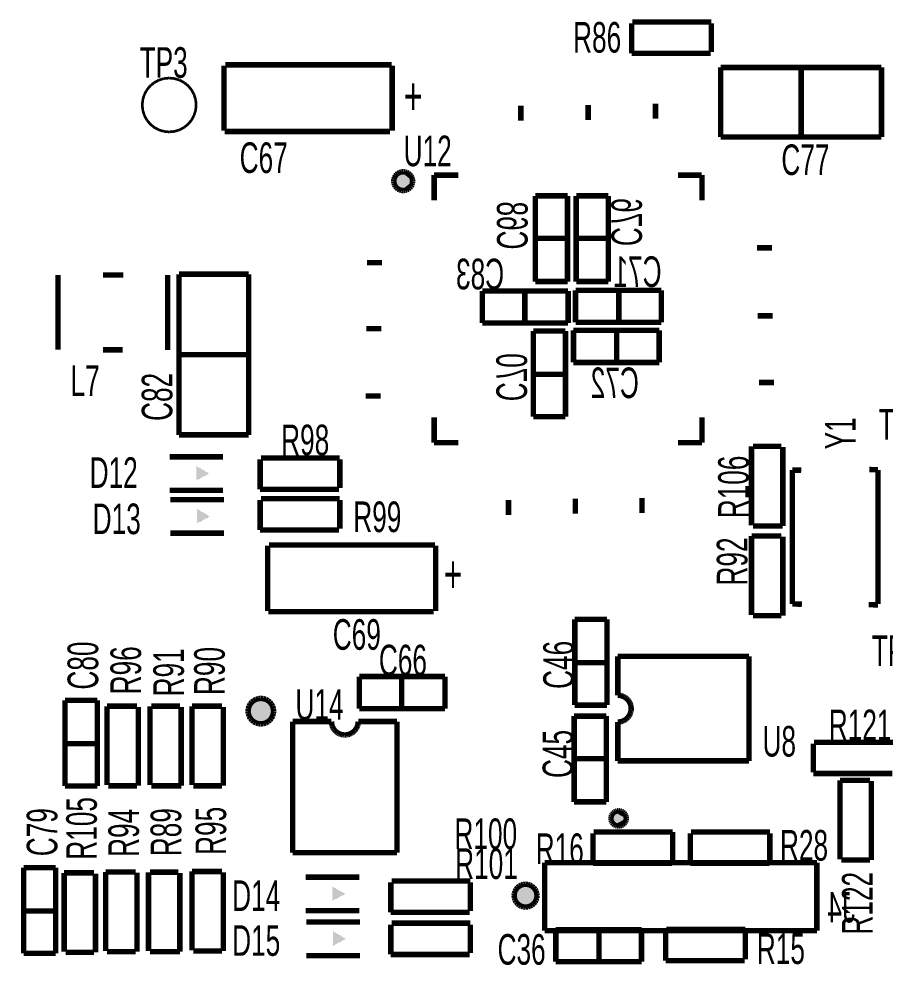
# Model space of a CAD drawing. Extents: x 0 to 105, y 0 to 80.
# Drawn here: x 31.57 to 63.91, y 0 to 36.02 of the extents above; entities that cross this region are included whole.
import ezdxf
from ezdxf.enums import TextEntityAlignment as Align

# ---------------------------------------------------------------- set-up
doc = ezdxf.new("R2010")
doc.units = 0
for name, color, linetype in [('BOARD_OUTLINE', 2, 'CONTINUOUS'), ('SILKSCREEN_BOTTOM', 6, 'CONTINUOUS'), ('SILKSCREEN_TOP', 4, 'CONTINUOUS')]:
    doc.layers.add(name, color=color, linetype=linetype)

msp = doc.modelspace()

# ---------------------------------------------------------------- linework, layer by layer
at = {"layer": 'BOARD_OUTLINE', "color": 2, "const_width": 0.000001}
msp.add_lwpolyline([(0, 0), (105, 0)], dxfattribs=at)
at = {"layer": 'SILKSCREEN_BOTTOM', "color": 6, "const_width": 0.2032}
for points in [[(50.835, 29.4232), (52.035, 29.4232)], [(50.835, 26.2232), (50.835, 29.4232)], [(52.035, 29.4232), (52.035, 26.2232)], [(52.359, 26.2232), (52.359, 29.4232)], [(52.359, 29.4232), (53.559, 29.4232)], [(53.559, 29.4232), (53.559, 26.2232)], [(52.0192, 27.8384), (50.8508, 27.8384)], [(53.5432, 27.8384), (52.3748, 27.8384)], [(52.035, 26.2232), (50.835, 26.2232)], [(53.559, 26.2232), (52.359, 26.2232)], [(48.8596, 25.873), (52.0596, 25.873)], [(48.8596, 24.673), (48.8596, 25.873)], [(50.4444, 25.8572), (50.4444, 24.6888)], [(52.0596, 25.873), (52.0596, 24.673)], [(52.3344, 25.8984), (55.5344, 25.8984)], [(52.3344, 24.6984), (52.3344, 25.8984)], [(53.9496, 24.7142), (53.9496, 25.8826)], [(55.5344, 25.8984), (55.5344, 24.6984)], [(52.0596, 24.673), (48.8596, 24.673)], [(52.2582, 23.1998), (52.2582, 24.3998)], [(52.2582, 24.3998), (55.4582, 24.3998)], [(55.5344, 24.6984), (52.3344, 24.6984)], [(55.4582, 24.3998), (55.4582, 23.1998)], [(50.7588, 21.1736), (50.7588, 24.3736)], [(50.7588, 24.3736), (51.9588, 24.3736)], [(51.9588, 24.3736), (51.9588, 21.1736)], [(53.8734, 23.2156), (53.8734, 24.384)], [(55.4582, 23.1998), (52.2582, 23.1998)], [(50.7746, 22.7584), (51.943, 22.7584)], [(51.9588, 21.1736), (50.7588, 21.1736)], [(51.181, 4.5212), (61.341, 4.5212)], [(51.181, 1.9812), (51.181, 4.5212)], [(61.341, 4.5212), (61.341, 1.9812)], [(50.114657, 3.526599), (50.075187, 3.452754)], [(50.114657, 3.526599), (50.075187, 3.452754)], [(50.167776, 3.591324), (50.114657, 3.526599)], [(50.167776, 3.591324), (50.114657, 3.526599)], [(50.232501, 3.644443), (50.167776, 3.591324)], [(50.232501, 3.644443), (50.167776, 3.591324)], [(50.306346, 3.683913), (50.232501, 3.644443)], [(50.306346, 3.683913), (50.232501, 3.644443)], [(50.386472, 3.708219), (50.306346, 3.683913)], [(50.386472, 3.708219), (50.306346, 3.683913)], [(50.4698, 3.716427), (50.386472, 3.708219)], [(50.4698, 3.716427), (50.386472, 3.708219)], [(50.553128, 3.708219), (50.4698, 3.716427)], [(50.553128, 3.708219), (50.4698, 3.716427)], [(50.633254, 3.683913), (50.553128, 3.708219)], [(50.633254, 3.683913), (50.553128, 3.708219)], [(50.707099, 3.644443), (50.633254, 3.683913)], [(50.707099, 3.644443), (50.633254, 3.683913)], [(50.771824, 3.591324), (50.707099, 3.644443)], [(50.771824, 3.591324), (50.707099, 3.644443)], [(50.824943, 3.526599), (50.771824, 3.591324)], [(50.824943, 3.526599), (50.771824, 3.591324)], [(50.864413, 3.452754), (50.824943, 3.526599)], [(50.864413, 3.452754), (50.824943, 3.526599)], [(50.050881, 3.372628), (50.042673, 3.2893)], [(50.050881, 3.372628), (50.042673, 3.2893)], [(50.042673, 3.2893), (50.050881, 3.205972)], [(50.042673, 3.2893), (50.050881, 3.205972)], [(50.075187, 3.452754), (50.050881, 3.372628)], [(50.075187, 3.452754), (50.050881, 3.372628)], [(50.050881, 3.205972), (50.075187, 3.125846)], [(50.050881, 3.205972), (50.075187, 3.125846)], [(50.888719, 3.372628), (50.864413, 3.452754)], [(50.888719, 3.372628), (50.864413, 3.452754)], [(50.864413, 3.125846), (50.888719, 3.205972)], [(50.864413, 3.125846), (50.888719, 3.205972)], [(50.896927, 3.2893), (50.888719, 3.372628)], [(50.896927, 3.2893), (50.888719, 3.372628)], [(50.888719, 3.205972), (50.896927, 3.2893)], [(50.888719, 3.205972), (50.896927, 3.2893)], [(50.896927, 3.2893), (50.896927, 3.2893)], [(50.075187, 3.125846), (50.114657, 3.052001)], [(50.075187, 3.125846), (50.114657, 3.052001)], [(50.114657, 3.052001), (50.167776, 2.987276)], [(50.114657, 3.052001), (50.167776, 2.987276)], [(50.167776, 2.987276), (50.232501, 2.934157)], [(50.167776, 2.987276), (50.232501, 2.934157)], [(50.232501, 2.934157), (50.306346, 2.894687)], [(50.232501, 2.934157), (50.306346, 2.894687)], [(50.306346, 2.894687), (50.386472, 2.870381)], [(50.306346, 2.894687), (50.386472, 2.870381)], [(50.386472, 2.870381), (50.4698, 2.862173)], [(50.386472, 2.870381), (50.4698, 2.862173)], [(50.4698, 2.862173), (50.553128, 2.870381)], [(50.4698, 2.862173), (50.553128, 2.870381)], [(50.553128, 2.870381), (50.633254, 2.894687)], [(50.553128, 2.870381), (50.633254, 2.894687)], [(50.633254, 2.894687), (50.707099, 2.934157)], [(50.633254, 2.894687), (50.707099, 2.934157)], [(50.707099, 2.934157), (50.771824, 2.987276)], [(50.707099, 2.934157), (50.771824, 2.987276)], [(50.771824, 2.987276), (50.824943, 3.052001)], [(50.771824, 2.987276), (50.824943, 3.052001)], [(50.824943, 3.052001), (50.864413, 3.125846)], [(50.824943, 3.052001), (50.864413, 3.125846)], [(61.341, 1.9812), (51.181, 1.9812)]]:
    msp.add_lwpolyline(points, dxfattribs=at)
at = {"layer": 'SILKSCREEN_BOTTOM', "color": 6}
for points in [[(50.896928, 3.2893), (50.2325, 3.644443), (50.114656, 3.526599), (50.167776, 3.591324)], [(50.896928, 3.2893), (50.386472, 3.708219), (50.2325, 3.644443), (50.306344, 3.683913)], [(50.896928, 3.2893), (50.553128, 3.708219), (50.386472, 3.708219), (50.4698, 3.716427)], [(50.896928, 3.2893), (50.7071, 3.644443), (50.553128, 3.708219), (50.633256, 3.683913)], [(50.896928, 3.2893), (50.824944, 3.526599), (50.7071, 3.644443), (50.771824, 3.591324)], [(50.896928, 3.2893), (50.05088, 3.372628), (50.05088, 3.205972), (50.042672, 3.2893)], [(50.896928, 3.2893), (50.114656, 3.526599), (50.05088, 3.372628), (50.075188, 3.452754)], [(50.896928, 3.2893), (50.05088, 3.205972), (50.114656, 3.052001), (50.075188, 3.125846)], [(50.896928, 3.2893), (50.114656, 3.052001), (50.2325, 2.934157), (50.167776, 2.987276)], [(50.896928, 3.2893), (50.2325, 2.934157), (50.386472, 2.870381), (50.306344, 2.894687)], [(50.896928, 3.2893), (50.386472, 2.870381), (50.553128, 2.870381), (50.4698, 2.862173)], [(50.896928, 3.2893), (50.553128, 2.870381), (50.7071, 2.934157), (50.633256, 2.894687)], [(50.896928, 3.2893), (50.7071, 2.934157), (50.824944, 3.052001), (50.771824, 2.987276)], [(50.896928, 3.2893), (50.88872, 3.372628), (50.824944, 3.526599), (50.864412, 3.452754)], [(50.896928, 3.2893), (50.824944, 3.052001), (50.88872, 3.205972), (50.864412, 3.125846)], [(50.896928, 3.2893), (50.88872, 3.205972), (50.896928, 3.2893)]]:
    msp.add_solid(points, dxfattribs=at)
at = {"layer": 'SILKSCREEN_TOP', "color": 4}
for points, const_width in [([(54.4322, 35.8648), (54.4322, 34.7472)], 0.2032), ([(57.404, 35.9156), (54.4576, 35.9156)], 0.2032), ([(57.404, 34.798), (57.404, 35.8648)], 0.2032), ([(54.4322, 34.7472), (57.3786, 34.7472)], 0.2032), ([(39.2176, 34.29), (39.2176, 31.8516)], 0.2032), ([(45.466, 34.3154), (39.2684, 34.3154)], 0.2032), ([(45.4914, 31.8516), (45.4914, 34.29)], 0.2032), ([(57.7542, 34.2184), (57.7542, 31.6184)], 0.2032), ([(63.7542, 34.2184), (57.7542, 34.2184)], 0.2032), ([(60.7568, 34.1376), (60.7568, 31.623)], 0.2032), ([(63.7542, 31.6184), (63.7542, 34.2184)], 0.2032), ([(37.169182, 33.823018), (36.972879, 33.803683)], 0.1), ([(37.365485, 33.803683), (37.169182, 33.823018)], 0.1), ([(36.457678, 33.528304), (36.332543, 33.375824)], 0.1), ([(36.610158, 33.653439), (36.457678, 33.528304)], 0.1), ([(36.78412, 33.746424), (36.610158, 33.653439)], 0.1), ([(36.972879, 33.803683), (36.78412, 33.746424)], 0.1), ([(37.554244, 33.746424), (37.365485, 33.803683)], 0.1), ([(37.728206, 33.653439), (37.554244, 33.746424)], 0.1), ([(37.880686, 33.528304), (37.728206, 33.653439)], 0.1), ([(38.005821, 33.375824), (37.880686, 33.528304)], 0.1), ([(36.239558, 33.201862), (36.182299, 33.013103)], 0.1), ([(36.332543, 33.375824), (36.239558, 33.201862)], 0.1), ([(38.098806, 33.201862), (38.005821, 33.375824)], 0.1), ([(38.156065, 33.013103), (38.098806, 33.201862)], 0.1), ([(36.182299, 33.013103), (36.162964, 32.8168)], 0.1), ([(36.162964, 32.8168), (36.182299, 32.620497)], 0.1), ([(38.1754, 32.8168), (38.156065, 33.013103)], 0.1), ([(38.156065, 32.620497), (38.1754, 32.8168)], 0.1), ([(50.292, 32.2326), (50.292, 32.7914)], 0.2032), ([(52.8066, 32.258), (52.8066, 32.8168)], 0.2032), ([(55.3212, 32.3088), (55.3212, 32.8676)], 0.2032), ([(36.182299, 32.620497), (36.239558, 32.431738)], 0.1), ([(36.239558, 32.431738), (36.332543, 32.257776)], 0.1), ([(38.005821, 32.257776), (38.098806, 32.431738)], 0.1), ([(38.098806, 32.431738), (38.156065, 32.620497)], 0.1), ([(36.332543, 32.257776), (36.457678, 32.105296)], 0.1), ([(36.457678, 32.105296), (36.610158, 31.980161)], 0.1), ([(37.728206, 31.980161), (37.880686, 32.105296)], 0.1), ([(37.880686, 32.105296), (38.005821, 32.257776)], 0.1), ([(36.610158, 31.980161), (36.78412, 31.887176)], 0.1), ([(36.78412, 31.887176), (36.972879, 31.829917)], 0.1), ([(36.972879, 31.829917), (37.169182, 31.810582)], 0.1), ([(37.169182, 31.810582), (37.365485, 31.829917)], 0.1), ([(37.365485, 31.829917), (37.554244, 31.887176)], 0.1), ([(37.554244, 31.887176), (37.728206, 31.980161)], 0.1), ([(39.243, 31.8262), (45.4152, 31.8262)], 0.2032), ([(57.7542, 31.6184), (63.7542, 31.6184)], 0.2032), ([(45.609456, 30.167338), (45.576964, 30.106551)], 0.2032), ([(45.609456, 30.167338), (45.576964, 30.106551)], 0.2032), ([(45.653181, 30.220619), (45.609456, 30.167338)], 0.2032), ([(45.653181, 30.220619), (45.609456, 30.167338)], 0.2032), ([(45.706462, 30.264344), (45.653181, 30.220619)], 0.2032), ([(45.706462, 30.264344), (45.653181, 30.220619)], 0.2032), ([(45.767249, 30.296836), (45.706462, 30.264344)], 0.2032), ([(45.767249, 30.296836), (45.706462, 30.264344)], 0.2032), ([(45.833207, 30.316844), (45.767249, 30.296836)], 0.2032), ([(45.833207, 30.316844), (45.767249, 30.296836)], 0.2032), ([(45.9018, 30.3236), (45.833207, 30.316844)], 0.2032), ([(45.9018, 30.3236), (45.833207, 30.316844)], 0.2032), ([(45.970393, 30.316844), (45.9018, 30.3236)], 0.2032), ([(45.970393, 30.316844), (45.9018, 30.3236)], 0.2032), ([(46.036351, 30.296836), (45.970393, 30.316844)], 0.2032), ([(46.036351, 30.296836), (45.970393, 30.316844)], 0.2032), ([(46.097138, 30.264344), (46.036351, 30.296836)], 0.2032), ([(46.097138, 30.264344), (46.036351, 30.296836)], 0.2032), ([(46.150419, 30.220619), (46.097138, 30.264344)], 0.2032), ([(46.150419, 30.220619), (46.097138, 30.264344)], 0.2032), ([(46.194144, 30.167338), (46.150419, 30.220619)], 0.2032), ([(46.194144, 30.167338), (46.150419, 30.220619)], 0.2032), ([(46.226636, 30.106551), (46.194144, 30.167338)], 0.2032), ([(46.226636, 30.106551), (46.194144, 30.167338)], 0.2032), ([(47.0566, 30.196), (47.9566, 30.196)], 0.2032), ([(47.0566, 30.196), (47.0566, 29.256)], 0.2032), ([(57.0466, 30.196), (56.1566, 30.196)], 0.2032), ([(57.0566, 30.196), (57.0566, 29.256)], 0.2032), ([(45.556956, 30.040593), (45.5502, 29.972)], 0.2032), ([(45.556956, 30.040593), (45.5502, 29.972)], 0.2032), ([(45.5502, 29.972), (45.556956, 29.903407)], 0.2032), ([(45.5502, 29.972), (45.556956, 29.903407)], 0.2032), ([(45.576964, 30.106551), (45.556956, 30.040593)], 0.2032), ([(45.576964, 30.106551), (45.556956, 30.040593)], 0.2032), ([(45.556956, 29.903407), (45.576964, 29.837449)], 0.2032), ([(45.556956, 29.903407), (45.576964, 29.837449)], 0.2032), ([(45.576964, 29.837449), (45.609456, 29.776662)], 0.2032), ([(45.576964, 29.837449), (45.609456, 29.776662)], 0.2032), ([(46.194144, 29.776662), (46.226636, 29.837449)], 0.2032), ([(46.194144, 29.776662), (46.226636, 29.837449)], 0.2032), ([(46.246644, 30.040593), (46.226636, 30.106551)], 0.2032), ([(46.246644, 30.040593), (46.226636, 30.106551)], 0.2032), ([(46.226636, 29.837449), (46.246644, 29.903407)], 0.2032), ([(46.226636, 29.837449), (46.246644, 29.903407)], 0.2032), ([(46.2534, 29.972), (46.246644, 30.040593)], 0.2032), ([(46.2534, 29.972), (46.246644, 30.040593)], 0.2032), ([(46.246644, 29.903407), (46.2534, 29.972)], 0.2032), ([(46.246644, 29.903407), (46.2534, 29.972)], 0.2032), ([(46.2534, 29.972), (46.2534, 29.972)], 0.2032), ([(45.609456, 29.776662), (45.653181, 29.723381)], 0.2032), ([(45.609456, 29.776662), (45.653181, 29.723381)], 0.2032), ([(45.653181, 29.723381), (45.706462, 29.679656)], 0.2032), ([(45.653181, 29.723381), (45.706462, 29.679656)], 0.2032), ([(45.706462, 29.679656), (45.767249, 29.647164)], 0.2032), ([(45.706462, 29.679656), (45.767249, 29.647164)], 0.2032), ([(45.767249, 29.647164), (45.833207, 29.627156)], 0.2032), ([(45.767249, 29.647164), (45.833207, 29.627156)], 0.2032), ([(45.833207, 29.627156), (45.9018, 29.6204)], 0.2032), ([(45.833207, 29.627156), (45.9018, 29.6204)], 0.2032), ([(45.9018, 29.6204), (45.970393, 29.627156)], 0.2032), ([(45.9018, 29.6204), (45.970393, 29.627156)], 0.2032), ([(45.970393, 29.627156), (46.036351, 29.647164)], 0.2032), ([(45.970393, 29.627156), (46.036351, 29.647164)], 0.2032), ([(46.036351, 29.647164), (46.097138, 29.679656)], 0.2032), ([(46.036351, 29.647164), (46.097138, 29.679656)], 0.2032), ([(46.097138, 29.679656), (46.150419, 29.723381)], 0.2032), ([(46.097138, 29.679656), (46.150419, 29.723381)], 0.2032), ([(46.150419, 29.723381), (46.194144, 29.776662)], 0.2032), ([(46.150419, 29.723381), (46.194144, 29.776662)], 0.2032), ([(59.6646, 27.4828), (59.1058, 27.4828)], 0.2032), ([(45.1104, 26.924), (44.5516, 26.924)], 0.2032), ([(33.02, 26.4728), (33.02, 23.6728)], 0.2032), ([(35.4584, 26.4668), (34.6964, 26.4668)], 0.2032), ([(37.1094, 23.6668), (37.1094, 26.4668)], 0.2032), ([(40.1366, 26.4976), (37.5366, 26.4976)], 0.2032), ([(37.5366, 26.4976), (37.5366, 20.4976)], 0.2032), ([(40.1366, 20.4976), (40.1366, 26.4976)], 0.2032), ([(59.69, 24.9428), (59.1312, 24.9428)], 0.2032), ([(45.085, 24.4602), (44.5262, 24.4602)], 0.2032), ([(34.6964, 23.6728), (35.433, 23.6728)], 0.2032), ([(40.0558, 23.495), (37.5412, 23.495)], 0.2032), ([(59.7408, 22.4536), (59.182, 22.4536)], 0.2032), ([(45.0596, 21.9456), (44.5008, 21.9456)], 0.2032), ([(47.0566, 20.206), (47.0566, 21.156)], 0.2032), ([(57.0566, 20.206), (57.0566, 21.156)], 0.2032), ([(37.5366, 20.4976), (40.1366, 20.4976)], 0.2032), ([(47.0566, 20.206), (47.9566, 20.206)], 0.2032), ([(57.0566, 20.206), (56.1566, 20.206)], 0.2032), ([(58.9026, 20.066), (58.9026, 17.1196)], 0.2032), ([(60.0202, 20.066), (58.9534, 20.066)], 0.2032), ([(60.071, 17.0942), (60.071, 20.0406)], 0.2032), ([(39.1828, 19.675), (37.1828, 19.675)], 0.2032), ([(40.5638, 19.5834), (40.5638, 18.4658)], 0.2032), ([(43.5356, 19.6342), (40.5892, 19.6342)], 0.2032), ([(43.5356, 18.5166), (43.5356, 19.5834)], 0.2032), ([(38.1762, 19.3294), (38.6588, 19.05)], 0.001), ([(38.1762, 18.796), (38.1762, 19.3294)], 0.001), ([(38.1762, 19.3294), (38.6588, 19.05)], 0.001), ([(38.1762, 18.796), (38.1762, 19.3294)], 0.001), ([(38.1762, 19.3294), (38.6588, 19.05)], 0.001), ([(38.1762, 18.796), (38.1762, 19.3294)], 0.001), ([(60.4268, 19.1804), (60.4268, 14.1804)], 0.2032), ([(60.7568, 19.177), (60.4268, 19.1804)], 0.2032), ([(63.6268, 19.199), (63.2968, 19.2024)], 0.2032), ([(63.6268, 14.1804), (63.6268, 19.1804)], 0.2032), ([(38.6588, 19.05), (38.1762, 18.796)], 0.001), ([(38.6588, 19.05), (38.1762, 18.796)], 0.001), ([(38.6588, 19.05), (38.1762, 18.796)], 0.001), ([(37.1828, 18.425), (39.1828, 18.425)], 0.2032), ([(40.5638, 18.4658), (43.5102, 18.4658)], 0.2032), ([(39.2082, 18.0748), (37.2082, 18.0748)], 0.2032), ([(40.5638, 18.0594), (40.5638, 16.9418)], 0.2032), ([(43.5356, 18.1102), (40.5892, 18.1102)], 0.2032), ([(43.5356, 16.9926), (43.5356, 18.0594)], 0.2032), ([(49.8348, 17.5006), (49.8348, 18.0594)], 0.2032), ([(52.324, 17.5514), (52.324, 18.1102)], 0.2032), ([(54.8132, 17.5768), (54.8132, 18.1356)], 0.2032), ([(38.2016, 17.7292), (38.6842, 17.4498)], 0.001), ([(38.2016, 17.1958), (38.2016, 17.7292)], 0.001), ([(38.2016, 17.7292), (38.6842, 17.4498)], 0.001), ([(38.2016, 17.1958), (38.2016, 17.7292)], 0.001), ([(38.2016, 17.7292), (38.6842, 17.4498)], 0.001), ([(38.2016, 17.1958), (38.2016, 17.7292)], 0.001), ([(38.6842, 17.4498), (38.2016, 17.1958)], 0.001), ([(38.6842, 17.4498), (38.2016, 17.1958)], 0.001), ([(38.6842, 17.4498), (38.2016, 17.1958)], 0.001), ([(40.5638, 16.9418), (43.5102, 16.9418)], 0.2032), ([(58.9534, 17.0942), (60.071, 17.0942)], 0.2032), ([(37.2082, 16.8248), (39.2082, 16.8248)], 0.2032), ([(58.9026, 16.7166), (58.9026, 13.7702)], 0.2032), ([(60.0202, 16.7166), (58.9026, 16.7166)], 0.2032), ([(60.071, 13.7448), (60.071, 16.6912)], 0.2032), ([(40.8432, 16.3576), (40.8432, 13.9192)], 0.2032), ([(47.0916, 16.383), (40.894, 16.383)], 0.2032), ([(47.117, 13.9192), (47.117, 16.3576)], 0.2032), ([(60.4268, 14.1804), (60.7822, 14.1732)], 0.2032), ([(63.2716, 14.155), (63.627, 14.1478)], 0.2032), ([(40.8686, 13.8938), (47.0408, 13.8938)], 0.2032), ([(52.3082, 13.604), (52.3082, 10.404)], 0.2032), ([(53.5082, 13.604), (52.3082, 13.604)], 0.2032), ([(53.5082, 10.404), (53.5082, 13.604)], 0.2032), ([(58.9534, 13.7448), (60.0202, 13.7448)], 0.2032), ([(58.8126, 12.223), (53.9126, 12.223)], 0.2032), ([(53.9126, 12.223), (53.9126, 10.773)], 0.2032), ([(58.8126, 8.323), (58.8126, 12.223)], 0.2032), ([(53.4924, 11.9888), (52.324, 11.9888)], 0.2032), ([(47.4622, 11.4712), (44.2622, 11.4712)], 0.2032), ([(44.2622, 11.4712), (44.2622, 10.2712)], 0.2032), ([(45.847, 10.287), (45.847, 11.4554)], 0.2032), ([(47.4622, 10.2712), (47.4622, 11.4712)], 0.2032), ([(53.956177, 10.771097), (53.9126, 10.773)], 0.2032), ([(53.9126, 10.773), (53.9126, 10.773)], 0.2032), ([(53.999424, 10.765403), (53.956177, 10.771097)], 0.2032), ([(54.042009, 10.755962), (53.999424, 10.765403)], 0.2032), ([(54.08361, 10.742846), (54.042009, 10.755962)], 0.2032), ([(54.123909, 10.726153), (54.08361, 10.742846)], 0.2032), ([(54.1626, 10.706012), (54.123909, 10.726153)], 0.2032), ([(54.199388, 10.682576), (54.1626, 10.706012)], 0.2032), ([(33.2836, 10.5814), (33.2836, 7.3814)], 0.2032), ([(34.4836, 10.5814), (33.2836, 10.5814)], 0.2032), ([(34.4836, 7.3814), (34.4836, 10.5814)], 0.2032), ([(34.8488, 10.3632), (34.8488, 7.4168)], 0.2032), ([(35.9664, 10.3632), (34.8488, 10.3632)], 0.2032), ([(36.449, 10.3632), (36.449, 7.4168)], 0.2032), ([(37.5666, 10.3632), (36.4998, 10.3632)], 0.2032), ([(38.0238, 10.3632), (38.0238, 7.4168)], 0.2032), ([(39.1414, 10.3632), (38.0238, 10.3632)], 0.2032), ([(40.14888, 10.361786), (40.121758, 10.27238)], 0.2032), ([(40.14888, 10.361786), (40.121758, 10.27238)], 0.2032), ([(40.192922, 10.444184), (40.14888, 10.361786)], 0.2032), ([(40.192922, 10.444184), (40.14888, 10.361786)], 0.2032), ([(40.252193, 10.516407), (40.192922, 10.444184)], 0.2032), ([(40.252193, 10.516407), (40.192922, 10.444184)], 0.2032), ([(40.324416, 10.575678), (40.252193, 10.516407)], 0.2032), ([(40.324416, 10.575678), (40.252193, 10.516407)], 0.2032), ([(40.406814, 10.61972), (40.324416, 10.575678)], 0.2032), ([(40.406814, 10.61972), (40.324416, 10.575678)], 0.2032), ([(40.49622, 10.646842), (40.406814, 10.61972)], 0.2032), ([(40.49622, 10.646842), (40.406814, 10.61972)], 0.2032), ([(40.5892, 10.656), (40.49622, 10.646842)], 0.2032), ([(40.5892, 10.656), (40.49622, 10.646842)], 0.2032), ([(40.68218, 10.646842), (40.5892, 10.656)], 0.2032), ([(40.68218, 10.646842), (40.5892, 10.656)], 0.2032), ([(40.771586, 10.61972), (40.68218, 10.646842)], 0.2032), ([(40.771586, 10.61972), (40.68218, 10.646842)], 0.2032), ([(40.853984, 10.575678), (40.771586, 10.61972)], 0.2032), ([(40.853984, 10.575678), (40.771586, 10.61972)], 0.2032), ([(40.926207, 10.516407), (40.853984, 10.575678)], 0.2032), ([(40.926207, 10.516407), (40.853984, 10.575678)], 0.2032), ([(40.985478, 10.444184), (40.926207, 10.516407)], 0.2032), ([(40.985478, 10.444184), (40.926207, 10.516407)], 0.2032), ([(41.02952, 10.361786), (40.985478, 10.444184)], 0.2032), ([(41.02952, 10.361786), (40.985478, 10.444184)], 0.2032), ([(41.056642, 10.27238), (41.02952, 10.361786)], 0.2032), ([(41.056642, 10.27238), (41.02952, 10.361786)], 0.2032), ([(52.3082, 10.404), (53.5082, 10.404)], 0.2032), ([(54.233993, 10.656022), (54.199388, 10.682576)], 0.2032), ([(54.266153, 10.626553), (54.233993, 10.656022)], 0.2032), ([(54.295622, 10.594393), (54.266153, 10.626553)], 0.2032), ([(54.322176, 10.559788), (54.295622, 10.594393)], 0.2032), ([(54.345612, 10.522999), (54.322176, 10.559788)], 0.2032), ([(54.365753, 10.484309), (54.345612, 10.522999)], 0.2032), ([(54.382446, 10.44401), (54.365753, 10.484309)], 0.2032), ([(54.395562, 10.402409), (54.382446, 10.44401)], 0.2032), ([(54.405003, 10.359824), (54.395562, 10.402409)], 0.2032), ([(54.410697, 10.316577), (54.405003, 10.359824)], 0.2032), ([(36.0172, 7.3914), (36.0172, 10.3378)], 0.2032), ([(37.6174, 7.3914), (37.6174, 10.3378)], 0.2032), ([(39.1922, 7.3914), (39.1922, 10.3378)], 0.2032), ([(40.121758, 10.27238), (40.1126, 10.1794)], 0.2032), ([(40.121758, 10.27238), (40.1126, 10.1794)], 0.2032), ([(40.1126, 10.1794), (40.121758, 10.08642)], 0.2032), ([(40.1126, 10.1794), (40.121758, 10.08642)], 0.2032), ([(40.121758, 10.08642), (40.14888, 9.997014)], 0.2032), ([(40.121758, 10.08642), (40.14888, 9.997014)], 0.2032), ([(40.14888, 9.997014), (40.192922, 9.914616)], 0.2032), ([(40.14888, 9.997014), (40.192922, 9.914616)], 0.2032), ([(40.985478, 9.914616), (41.02952, 9.997014)], 0.2032), ([(40.985478, 9.914616), (41.02952, 9.997014)], 0.2032), ([(41.02952, 9.997014), (41.056642, 10.08642)], 0.2032), ([(41.02952, 9.997014), (41.056642, 10.08642)], 0.2032), ([(41.0658, 10.1794), (41.056642, 10.27238)], 0.2032), ([(41.0658, 10.1794), (41.056642, 10.27238)], 0.2032), ([(41.056642, 10.08642), (41.0658, 10.1794)], 0.2032), ([(41.056642, 10.08642), (41.0658, 10.1794)], 0.2032), ([(41.0658, 10.1794), (41.0658, 10.1794)], 0.2032), ([(44.2622, 10.2712), (47.4622, 10.2712)], 0.2032), ([(52.2828, 9.9922), (52.2828, 6.7922)], 0.2032), ([(53.4828, 9.9922), (52.2828, 9.9922)], 0.2032), ([(53.4828, 6.7922), (53.4828, 9.9922)], 0.2032), ([(54.295622, 9.951606), (54.322176, 9.986211)], 0.2032), ([(54.322176, 9.986211), (54.345612, 10.023)], 0.2032), ([(54.345612, 10.023), (54.365753, 10.06169)], 0.2032), ([(54.365753, 10.06169), (54.382446, 10.101989)], 0.2032), ([(54.382446, 10.101989), (54.395562, 10.14359)], 0.2032), ([(54.395562, 10.14359), (54.405003, 10.186175)], 0.2032), ([(54.405003, 10.186175), (54.410697, 10.229422)], 0.2032), ([(54.4126, 10.272999), (54.410697, 10.316577)], 0.2032), ([(54.410697, 10.229422), (54.4126, 10.272999)], 0.2032), ([(40.192922, 9.914616), (40.252193, 9.842393)], 0.2032), ([(40.192922, 9.914616), (40.252193, 9.842393)], 0.2032), ([(40.252193, 9.842393), (40.324416, 9.783122)], 0.2032), ([(40.252193, 9.842393), (40.324416, 9.783122)], 0.2032), ([(40.324416, 9.783122), (40.406814, 9.73908)], 0.2032), ([(40.324416, 9.783122), (40.406814, 9.73908)], 0.2032), ([(40.406814, 9.73908), (40.49622, 9.711958)], 0.2032), ([(40.406814, 9.73908), (40.49622, 9.711958)], 0.2032), ([(40.49622, 9.711958), (40.5892, 9.7028)], 0.2032), ([(40.49622, 9.711958), (40.5892, 9.7028)], 0.2032), ([(40.5892, 9.7028), (40.68218, 9.711958)], 0.2032), ([(40.5892, 9.7028), (40.68218, 9.711958)], 0.2032), ([(40.68218, 9.711958), (40.771586, 9.73908)], 0.2032), ([(40.68218, 9.711958), (40.771586, 9.73908)], 0.2032), ([(40.771586, 9.73908), (40.853984, 9.783122)], 0.2032), ([(40.771586, 9.73908), (40.853984, 9.783122)], 0.2032), ([(40.853984, 9.783122), (40.926207, 9.842393)], 0.2032), ([(40.853984, 9.783122), (40.926207, 9.842393)], 0.2032), ([(40.926207, 9.842393), (40.985478, 9.914616)], 0.2032), ([(40.926207, 9.842393), (40.985478, 9.914616)], 0.2032), ([(41.7748, 9.7906), (41.7748, 4.8906)], 0.2032), ([(43.2248, 9.7906), (41.7748, 9.7906)], 0.2032), ([(43.2248, 9.7906), (43.226702, 9.747022)], 0.2032), ([(43.226702, 9.747022), (43.232396, 9.703775)], 0.2032), ([(43.232396, 9.703775), (43.241837, 9.66119)], 0.2032), ([(43.241837, 9.66119), (43.254953, 9.619589)], 0.2032), ([(44.194646, 9.619589), (44.207762, 9.66119)], 0.2032), ([(44.207762, 9.66119), (44.217203, 9.703775)], 0.2032), ([(44.217203, 9.703775), (44.222897, 9.747022)], 0.2032), ([(44.222897, 9.747022), (44.2248, 9.790599)], 0.2032), ([(44.2248, 9.790599), (44.2248, 9.7906)], 0.2032), ([(45.6748, 9.7906), (44.2248, 9.7906)], 0.2032), ([(45.6748, 4.8906), (45.6748, 9.7906)], 0.2032), ([(53.9126, 9.773), (53.956177, 9.774902)], 0.2032), ([(53.9126, 9.773), (53.9126, 8.323)], 0.2032), ([(53.956177, 9.774902), (53.999424, 9.780596)], 0.2032), ([(53.999424, 9.780596), (54.042009, 9.790037)], 0.2032), ([(54.042009, 9.790037), (54.08361, 9.803153)], 0.2032), ([(54.08361, 9.803153), (54.123909, 9.819846)], 0.2032), ([(54.123909, 9.819846), (54.1626, 9.839987)], 0.2032), ([(54.1626, 9.839987), (54.199388, 9.863423)], 0.2032), ([(54.199388, 9.863423), (54.233993, 9.889977)], 0.2032), ([(54.233993, 9.889977), (54.266153, 9.919446)], 0.2032), ([(54.266153, 9.919446), (54.295622, 9.951606)], 0.2032), ([(43.254953, 9.619589), (43.271646, 9.57929)], 0.2032), ([(43.271646, 9.57929), (43.291787, 9.5406)], 0.2032), ([(43.291787, 9.5406), (43.315223, 9.503811)], 0.2032), ([(43.315223, 9.503811), (43.341777, 9.469206)], 0.2032), ([(43.341777, 9.469206), (43.371246, 9.437046)], 0.2032), ([(43.371246, 9.437046), (43.403406, 9.407577)], 0.2032), ([(43.403406, 9.407577), (43.438011, 9.381023)], 0.2032), ([(43.438011, 9.381023), (43.4748, 9.357587)], 0.2032), ([(43.4748, 9.357587), (43.51349, 9.337446)], 0.2032), ([(43.51349, 9.337446), (43.553789, 9.320753)], 0.2032), ([(43.553789, 9.320753), (43.59539, 9.307637)], 0.2032), ([(43.59539, 9.307637), (43.637975, 9.298196)], 0.2032), ([(43.637975, 9.298196), (43.681222, 9.292502)], 0.2032), ([(43.681222, 9.292502), (43.7248, 9.2906)], 0.2032), ([(43.7248, 9.2906), (43.768377, 9.292502)], 0.2032), ([(43.768377, 9.292502), (43.811624, 9.298196)], 0.2032), ([(43.811624, 9.298196), (43.854209, 9.307637)], 0.2032), ([(43.854209, 9.307637), (43.89581, 9.320753)], 0.2032), ([(43.89581, 9.320753), (43.936109, 9.337446)], 0.2032), ([(43.936109, 9.337446), (43.9748, 9.357587)], 0.2032), ([(43.9748, 9.357587), (44.011588, 9.381023)], 0.2032), ([(44.011588, 9.381023), (44.046193, 9.407577)], 0.2032), ([(44.046193, 9.407577), (44.078353, 9.437046)], 0.2032), ([(44.078353, 9.437046), (44.107822, 9.469206)], 0.2032), ([(44.107822, 9.469206), (44.134376, 9.503811)], 0.2032), ([(44.134376, 9.503811), (44.157812, 9.540599)], 0.2032), ([(44.157812, 9.540599), (44.177953, 9.57929)], 0.2032), ([(44.177953, 9.57929), (44.194646, 9.619589)], 0.2032), ([(34.4678, 8.9662), (33.2994, 8.9662)], 0.2032), ([(61.214, 8.9662), (61.214, 7.8994)], 0.2032), ([(64.1858, 9.017), (61.2394, 9.017)], 0.2032), ([(52.2986, 8.4074), (53.467, 8.4074)], 0.2032), ([(53.9126, 8.323), (58.8126, 8.323)], 0.2032), ([(61.214, 7.8486), (64.1604, 7.8486)], 0.2032), ([(62.2046, 7.5946), (62.2046, 4.6482)], 0.2032), ([(63.3222, 7.5946), (62.2046, 7.5946)], 0.2032), ([(63.373, 4.6228), (63.373, 7.5692)], 0.2032), ([(33.2836, 7.3814), (34.4836, 7.3814)], 0.2032), ([(34.8996, 7.3914), (35.9664, 7.3914)], 0.2032), ([(36.4998, 7.3914), (37.6174, 7.3914)], 0.2032), ([(38.0746, 7.3914), (39.1414, 7.3914)], 0.2032), ([(52.2828, 6.7922), (53.4828, 6.7922)], 0.2032), ([(53.783952, 6.410083), (53.740597, 6.374503)], 0.2032), ([(53.783952, 6.410083), (53.740597, 6.374503)], 0.2032), ([(53.833415, 6.436521), (53.783952, 6.410083)], 0.2032), ([(53.833415, 6.436521), (53.783952, 6.410083)], 0.2032), ([(53.887085, 6.452802), (53.833415, 6.436521)], 0.2032), ([(53.887085, 6.452802), (53.833415, 6.436521)], 0.2032), ([(53.9429, 6.4583), (53.887085, 6.452802)], 0.2032), ([(53.9429, 6.4583), (53.887085, 6.452802)], 0.2032), ([(53.998715, 6.452802), (53.9429, 6.4583)], 0.2032), ([(53.998715, 6.452802), (53.9429, 6.4583)], 0.2032), ([(54.052385, 6.436521), (53.998715, 6.452802)], 0.2032), ([(54.052385, 6.436521), (53.998715, 6.452802)], 0.2032), ([(54.101848, 6.410083), (54.052385, 6.436521)], 0.2032), ([(54.101848, 6.410083), (54.052385, 6.436521)], 0.2032), ([(54.145203, 6.374503), (54.101848, 6.410083)], 0.2032), ([(54.145203, 6.374503), (54.101848, 6.410083)], 0.2032), ([(53.662298, 6.228015), (53.6568, 6.1722)], 0.2032), ([(53.662298, 6.228015), (53.6568, 6.1722)], 0.2032), ([(53.6568, 6.1722), (53.662298, 6.116385)], 0.2032), ([(53.6568, 6.1722), (53.662298, 6.116385)], 0.2032), ([(53.678579, 6.281685), (53.662298, 6.228015)], 0.2032), ([(53.678579, 6.281685), (53.662298, 6.228015)], 0.2032), ([(53.662298, 6.116385), (53.678579, 6.062715)], 0.2032), ([(53.662298, 6.116385), (53.678579, 6.062715)], 0.2032), ([(53.705017, 6.331148), (53.678579, 6.281685)], 0.2032), ([(53.705017, 6.331148), (53.678579, 6.281685)], 0.2032), ([(53.678579, 6.062715), (53.705017, 6.013252)], 0.2032), ([(53.678579, 6.062715), (53.705017, 6.013252)], 0.2032), ([(53.740597, 6.374503), (53.705017, 6.331148)], 0.2032), ([(53.740597, 6.374503), (53.705017, 6.331148)], 0.2032), ([(54.180783, 6.331148), (54.145203, 6.374503)], 0.2032), ([(54.180783, 6.331148), (54.145203, 6.374503)], 0.2032), ([(54.207221, 6.281685), (54.180783, 6.331148)], 0.2032), ([(54.207221, 6.281685), (54.180783, 6.331148)], 0.2032), ([(54.180783, 6.013252), (54.207221, 6.062715)], 0.2032), ([(54.180783, 6.013252), (54.207221, 6.062715)], 0.2032), ([(54.223502, 6.228015), (54.207221, 6.281685)], 0.2032), ([(54.223502, 6.228015), (54.207221, 6.281685)], 0.2032), ([(54.207221, 6.062715), (54.223502, 6.116385)], 0.2032), ([(54.207221, 6.062715), (54.223502, 6.116385)], 0.2032), ([(54.229, 6.1722), (54.223502, 6.228015)], 0.2032), ([(54.229, 6.1722), (54.223502, 6.228015)], 0.2032), ([(54.223502, 6.116385), (54.229, 6.1722)], 0.2032), ([(54.223502, 6.116385), (54.229, 6.1722)], 0.2032), ([(54.229, 6.1722), (54.229, 6.1722)], 0.2032), ([(55.9562, 5.6642), (53.0098, 5.6642)], 0.2032), ([(53.705017, 6.013252), (53.740597, 5.969897)], 0.2032), ([(53.705017, 6.013252), (53.740597, 5.969897)], 0.2032), ([(53.740597, 5.969897), (53.783952, 5.934317)], 0.2032), ([(53.740597, 5.969897), (53.783952, 5.934317)], 0.2032), ([(53.783952, 5.934317), (53.833415, 5.907879)], 0.2032), ([(53.783952, 5.934317), (53.833415, 5.907879)], 0.2032), ([(53.833415, 5.907879), (53.887085, 5.891598)], 0.2032), ([(53.833415, 5.907879), (53.887085, 5.891598)], 0.2032), ([(53.887085, 5.891598), (53.9429, 5.8861)], 0.2032), ([(53.887085, 5.891598), (53.9429, 5.8861)], 0.2032), ([(53.9429, 5.8861), (53.998715, 5.891598)], 0.2032), ([(53.9429, 5.8861), (53.998715, 5.891598)], 0.2032), ([(53.998715, 5.891598), (54.052385, 5.907879)], 0.2032), ([(53.998715, 5.891598), (54.052385, 5.907879)], 0.2032), ([(54.052385, 5.907879), (54.101848, 5.934317)], 0.2032), ([(54.052385, 5.907879), (54.101848, 5.934317)], 0.2032), ([(54.101848, 5.934317), (54.145203, 5.969897)], 0.2032), ([(54.101848, 5.934317), (54.145203, 5.969897)], 0.2032), ([(54.145203, 5.969897), (54.180783, 6.013252)], 0.2032), ([(54.145203, 5.969897), (54.180783, 6.013252)], 0.2032), ([(55.9562, 4.5466), (55.9562, 5.6642)], 0.2032), ([(59.5884, 5.6642), (56.642, 5.6642)], 0.2032), ([(52.9844, 5.6134), (52.9844, 4.5466)], 0.2032), ([(56.6166, 5.6134), (56.6166, 4.4958)], 0.2032), ([(59.5884, 4.5466), (59.5884, 5.6134)], 0.2032), ([(41.7748, 4.8906), (45.6748, 4.8906)], 0.2032), ([(62.2554, 4.6228), (63.3222, 4.6228)], 0.2032), ([(32.9342, 4.333), (31.7342, 4.333)], 0.2032), ([(31.7342, 4.333), (31.7342, 1.133)], 0.2032), ([(32.9342, 1.133), (32.9342, 4.333)], 0.2032), ([(52.9844, 4.4958), (55.9308, 4.4958)], 0.2032), ([(56.6166, 4.4958), (59.563, 4.4958)], 0.2032), ([(33.2486, 4.1402), (33.2486, 1.1938)], 0.2032), ([(34.3662, 4.1402), (33.2486, 4.1402)], 0.2032), ([(34.417, 1.1684), (34.417, 4.1148)], 0.2032), ([(35.9156, 4.169), (34.798, 4.169)], 0.2032), ([(34.798, 4.169), (34.798, 1.2226)], 0.2032), ([(35.9664, 1.1972), (35.9664, 4.1436)], 0.2032), ([(36.3982, 4.1656), (36.3982, 1.2192)], 0.2032), ([(37.5158, 4.1656), (36.449, 4.1656)], 0.2032), ([(37.5666, 1.1938), (37.5666, 4.1402)], 0.2032), ([(38.0238, 4.191), (38.0238, 1.2446)], 0.2032), ([(39.1414, 4.191), (38.0238, 4.191)], 0.2032), ([(39.1922, 1.2192), (39.1922, 4.1656)], 0.2032), ([(44.2628, 3.9778), (42.2628, 3.9778)], 0.2032), ([(43.2562, 3.6322), (43.7388, 3.3528)], 0.001), ([(43.2562, 3.0988), (43.2562, 3.6322)], 0.001), ([(43.2562, 3.6322), (43.7388, 3.3528)], 0.001), ([(43.2562, 3.0988), (43.2562, 3.6322)], 0.001), ([(43.2562, 3.6322), (43.7388, 3.3528)], 0.001), ([(43.2562, 3.0988), (43.2562, 3.6322)], 0.001), ([(45.4406, 3.7846), (45.4406, 2.667)], 0.2032), ([(48.4124, 3.8354), (45.466, 3.8354)], 0.2032), ([(48.4124, 2.7178), (48.4124, 3.7846)], 0.2032), ([(43.7388, 3.3528), (43.2562, 3.0988)], 0.001), ([(43.7388, 3.3528), (43.2562, 3.0988)], 0.001), ([(43.7388, 3.3528), (43.2562, 3.0988)], 0.001), ([(32.9184, 2.7178), (31.75, 2.7178)], 0.2032), ([(42.2628, 2.7278), (44.2628, 2.7278)], 0.2032), ([(45.4406, 2.667), (48.387, 2.667)], 0.2032), ([(44.2882, 2.3014), (42.2882, 2.3014)], 0.2032), ([(45.4406, 2.2098), (45.4406, 1.0922)], 0.2032), ([(48.4124, 2.2606), (45.466, 2.2606)], 0.2032), ([(48.4124, 1.143), (48.4124, 2.2098)], 0.2032), ([(43.2816, 1.9558), (43.7642, 1.6764)], 0.001), ([(43.2816, 1.4224), (43.2816, 1.9558)], 0.001), ([(43.2816, 1.9558), (43.7642, 1.6764)], 0.001), ([(43.2816, 1.4224), (43.2816, 1.9558)], 0.001), ([(43.2816, 1.9558), (43.7642, 1.6764)], 0.001), ([(43.2816, 1.4224), (43.2816, 1.9558)], 0.001), ([(54.7978, 2.0224), (51.5978, 2.0224)], 0.2032), ([(51.5978, 2.0224), (51.5978, 0.8224)], 0.2032), ([(53.213, 2.0066), (53.213, 0.8382)], 0.2032), ([(54.7978, 0.8224), (54.7978, 2.0224)], 0.2032), ([(55.7022, 1.9812), (55.7022, 0.8636)], 0.2032), ([(58.674, 2.032), (55.7276, 2.032)], 0.2032), ([(58.674, 0.9144), (58.674, 1.9812)], 0.2032), ([(43.7642, 1.6764), (43.2816, 1.4224)], 0.001), ([(43.7642, 1.6764), (43.2816, 1.4224)], 0.001), ([(43.7642, 1.6764), (43.2816, 1.4224)], 0.001), ([(31.7342, 1.133), (32.9342, 1.133)], 0.2032), ([(33.2994, 1.1684), (34.3662, 1.1684)], 0.2032), ([(34.8488, 1.1972), (35.9156, 1.1972)], 0.2032), ([(36.449, 1.1938), (37.5666, 1.1938)], 0.2032), ([(38.0746, 1.2192), (39.1414, 1.2192)], 0.2032), ([(42.2882, 1.0514), (44.2882, 1.0514)], 0.2032), ([(45.4406, 1.0922), (48.387, 1.0922)], 0.2032), ([(51.5978, 0.8224), (54.7978, 0.8224)], 0.2032), ([(55.7022, 0.8636), (58.6486, 0.8636)], 0.2032)]:
    msp.add_lwpolyline(points, dxfattribs=dict(at, const_width=const_width))
for points in [[(46.2534, 29.972), (45.706464, 30.264344), (45.609456, 30.167338), (45.65318, 30.22062)], [(46.2534, 29.972), (45.833208, 30.316844), (45.706464, 30.264344), (45.767248, 30.296836)], [(46.2534, 29.972), (45.970392, 30.316844), (45.833208, 30.316844), (45.9018, 30.3236)], [(46.2534, 29.972), (46.097136, 30.264344), (45.970392, 30.316844), (46.036352, 30.296836)], [(46.2534, 29.972), (46.194144, 30.167338), (46.097136, 30.264344), (46.15042, 30.22062)], [(46.2534, 29.972), (45.556956, 30.040592), (45.556956, 29.903408), (45.5502, 29.972)], [(46.2534, 29.972), (45.609456, 30.167338), (45.556956, 30.040592), (45.576964, 30.106552)], [(46.2534, 29.972), (45.556956, 29.903408), (45.609456, 29.776662), (45.576964, 29.837448)], [(46.2534, 29.972), (45.609456, 29.776662), (45.706464, 29.679656), (45.65318, 29.72338)], [(46.2534, 29.972), (45.706464, 29.679656), (45.833208, 29.627156), (45.767248, 29.647164)], [(46.2534, 29.972), (45.833208, 29.627156), (45.970392, 29.627156), (45.9018, 29.6204)], [(46.2534, 29.972), (45.970392, 29.627156), (46.097136, 29.679656), (46.036352, 29.647164)], [(46.2534, 29.972), (46.097136, 29.679656), (46.194144, 29.776662), (46.15042, 29.72338)], [(46.2534, 29.972), (46.246644, 30.040592), (46.194144, 30.167338), (46.226636, 30.106552)], [(46.2534, 29.972), (46.194144, 29.776662), (46.246644, 29.903408), (46.226636, 29.837448)], [(46.2534, 29.972), (46.246644, 29.903408), (46.2534, 29.972)], [(38.1762, 19.3294), (38.6588, 19.05), (38.1762, 18.796)], [(38.2016, 17.7292), (38.6842, 17.4498), (38.2016, 17.1958)], [(41.0658, 10.1794), (40.324416, 10.575678), (40.19292, 10.444184), (40.252192, 10.516407)], [(41.0658, 10.1794), (40.49622, 10.646842), (40.324416, 10.575678), (40.406816, 10.61972)], [(41.0658, 10.1794), (40.68218, 10.646842), (40.49622, 10.646842), (40.5892, 10.656)], [(41.0658, 10.1794), (40.853984, 10.575678), (40.68218, 10.646842), (40.771584, 10.61972)], [(41.0658, 10.1794), (40.98548, 10.444184), (40.853984, 10.575678), (40.926208, 10.516407)], [(41.0658, 10.1794), (40.12176, 10.27238), (40.12176, 10.08642), (40.1126, 10.1794)], [(41.0658, 10.1794), (40.19292, 10.444184), (40.12176, 10.27238), (40.14888, 10.361786)], [(41.0658, 10.1794), (40.12176, 10.08642), (40.19292, 9.914616), (40.14888, 9.997014)], [(41.0658, 10.1794), (40.19292, 9.914616), (40.324416, 9.783122), (40.252192, 9.842393)], [(41.0658, 10.1794), (40.324416, 9.783122), (40.49622, 9.711958), (40.406816, 9.73908)], [(41.0658, 10.1794), (40.49622, 9.711958), (40.68218, 9.711958), (40.5892, 9.7028)], [(41.0658, 10.1794), (40.68218, 9.711958), (40.853984, 9.783122), (40.771584, 9.73908)], [(41.0658, 10.1794), (40.853984, 9.783122), (40.98548, 9.914616), (40.926208, 9.842393)], [(41.0658, 10.1794), (41.05664, 10.27238), (40.98548, 10.444184), (41.02952, 10.361786)], [(41.0658, 10.1794), (40.98548, 9.914616), (41.05664, 10.08642), (41.02952, 9.997014)], [(41.0658, 10.1794), (41.05664, 10.08642), (41.0658, 10.1794)], [(54.229, 6.1722), (53.662296, 6.228015), (53.662296, 6.116385), (53.6568, 6.1722)], [(54.229, 6.1722), (53.705016, 6.331148), (53.662296, 6.228015), (53.67858, 6.281685)], [(54.229, 6.1722), (53.662296, 6.116385), (53.705016, 6.013252), (53.67858, 6.062715)], [(54.229, 6.1722), (53.783952, 6.410083), (53.705016, 6.331148), (53.740596, 6.374503)], [(54.229, 6.1722), (53.705016, 6.013252), (53.783952, 5.934317), (53.740596, 5.969897)], [(54.229, 6.1722), (53.887084, 6.452802), (53.783952, 6.410083), (53.833416, 6.436521)], [(54.229, 6.1722), (53.783952, 5.934317), (53.887084, 5.891598), (53.833416, 5.907879)], [(54.229, 6.1722), (53.998716, 6.452802), (53.887084, 6.452802), (53.9429, 6.4583)], [(54.229, 6.1722), (53.887084, 5.891598), (53.998716, 5.891598), (53.9429, 5.8861)], [(54.229, 6.1722), (54.101848, 6.410083), (53.998716, 6.452802), (54.052384, 6.436521)], [(54.229, 6.1722), (53.998716, 5.891598), (54.101848, 5.934317), (54.052384, 5.907879)], [(54.229, 6.1722), (54.180784, 6.331148), (54.101848, 6.410083), (54.145204, 6.374503)], [(54.229, 6.1722), (54.101848, 5.934317), (54.180784, 6.013252), (54.145204, 5.969897)], [(54.229, 6.1722), (54.223504, 6.228015), (54.180784, 6.331148), (54.20722, 6.281685)], [(54.229, 6.1722), (54.180784, 6.013252), (54.223504, 6.116385), (54.20722, 6.062715)], [(54.229, 6.1722), (54.223504, 6.116385), (54.229, 6.1722)], [(43.2562, 3.6322), (43.7388, 3.3528), (43.2562, 3.0988)], [(43.2816, 1.9558), (43.7642, 1.6764), (43.2816, 1.4224)]]:
    msp.add_solid(points, dxfattribs=at)

# ---------------------------------------------------------------- texts
at = {"layer": 'SILKSCREEN_BOTTOM', "text_generation_flag": 2, "width": 0.64}
for s, p in [('C76', (54.2417, 28.44292)), ('C68', (49.9745, 28.31592)), ('C70', (49.9506, 22.6498))]:
    msp.add_text(s, height=1.143, rotation=270, dxfattribs=at).set_placement(p, align=Align.MIDDLE_CENTER)
for s, p in [('C83', (48.77308, 26.5049)), ('C71', (54.65068, 26.5913)), ('C72', (53.80228, 22.4409)), ('J4', (62.25032, 2.8575))]:
    msp.add_text(s, height=1.143, dxfattribs=at).set_placement(p, align=Align.MIDDLE_CENTER)
at = {"layer": 'SILKSCREEN_TOP', "width": 0.64}
for s, p in [('R86', (53.14188, 35.3441)), ('TP3', (36.96208, 34.4043)), ('C67', (40.69588, 30.8483)), ('U12', (46.81728, 31.1023)), ('C77', (60.91428, 30.7721)), ('L7', (34.03092, 22.5171)), ('TP5', (64.54648, 20.8915)), ('R98', (42.24528, 20.3073)), ('D12', (35.09772, 19.0881)), ('R99', (44.93768, 17.4371)), ('D13', (35.20948, 17.3609)), ('C69', (44.17152, 13.0429)), ('TP4', (64.29248, 12.4333)), ('C66', (45.89268, 12.0879)), ('U14', (42.77868, 10.4267)), ('R121', (62.95644, 9.6647)), ('U8', (59.93892, 9.0551)), ('R100', (48.98644, 5.6007)), ('R16', (51.74488, 5.0419)), ('R28', (60.86348, 5.1689)), ('R101', (49.01184, 4.4831)), ('D14', (40.41648, 3.2893)), ('D15', (40.41648, 1.6129)), ('C36', (50.32248, 1.2827)), ('R15', (59.99988, 1.3081))]:
    msp.add_text(s, height=1.143, dxfattribs=at).set_placement(p, align=Align.MIDDLE_CENTER)
for s, height, rotation, p in [('+', 1.4, 180, (46.2696, 33.1074)), ('C82', 1.143, 90, (36.7157, 21.91512)), ('Y1', 1.143, 90, (62.2173, 20.55368)), ('R106', 1.143, 90, (58.2295, 18.55216)), ('R92', 1.143, 90, (58.1787, 15.76832)), ('+', 1.4, 180, (47.7612, 15.2512)), ('C80', 1.143, 90, (33.9471, 11.88212)), ('C46', 1.143, 90, (51.7017, 11.90752)), ('R96', 1.143, 90, (35.5473, 11.70432)), ('R91', 1.143, 90, (37.1475, 11.62812)), ('R90', 1.143, 90, (38.6715, 11.67892)), ('C45', 1.143, 90, (51.6763, 8.58012)), ('R105', 1.143, 90, (33.8963, 5.80136)), ('C79', 1.143, 90, (32.4231, 5.65912)), ('R94', 1.143, 90, (35.4711, 5.63372)), ('R89', 1.143, 90, (37.0459, 5.65912)), ('R95', 1.143, 90, (38.7223, 5.70992)), ('R122', 1.143, 90, (62.8523, 3.00736))]:
    msp.add_text(s, height=height, rotation=rotation, dxfattribs=at).set_placement(p, align=Align.MIDDLE_CENTER)

doc.saveas('drawing.dxf')
